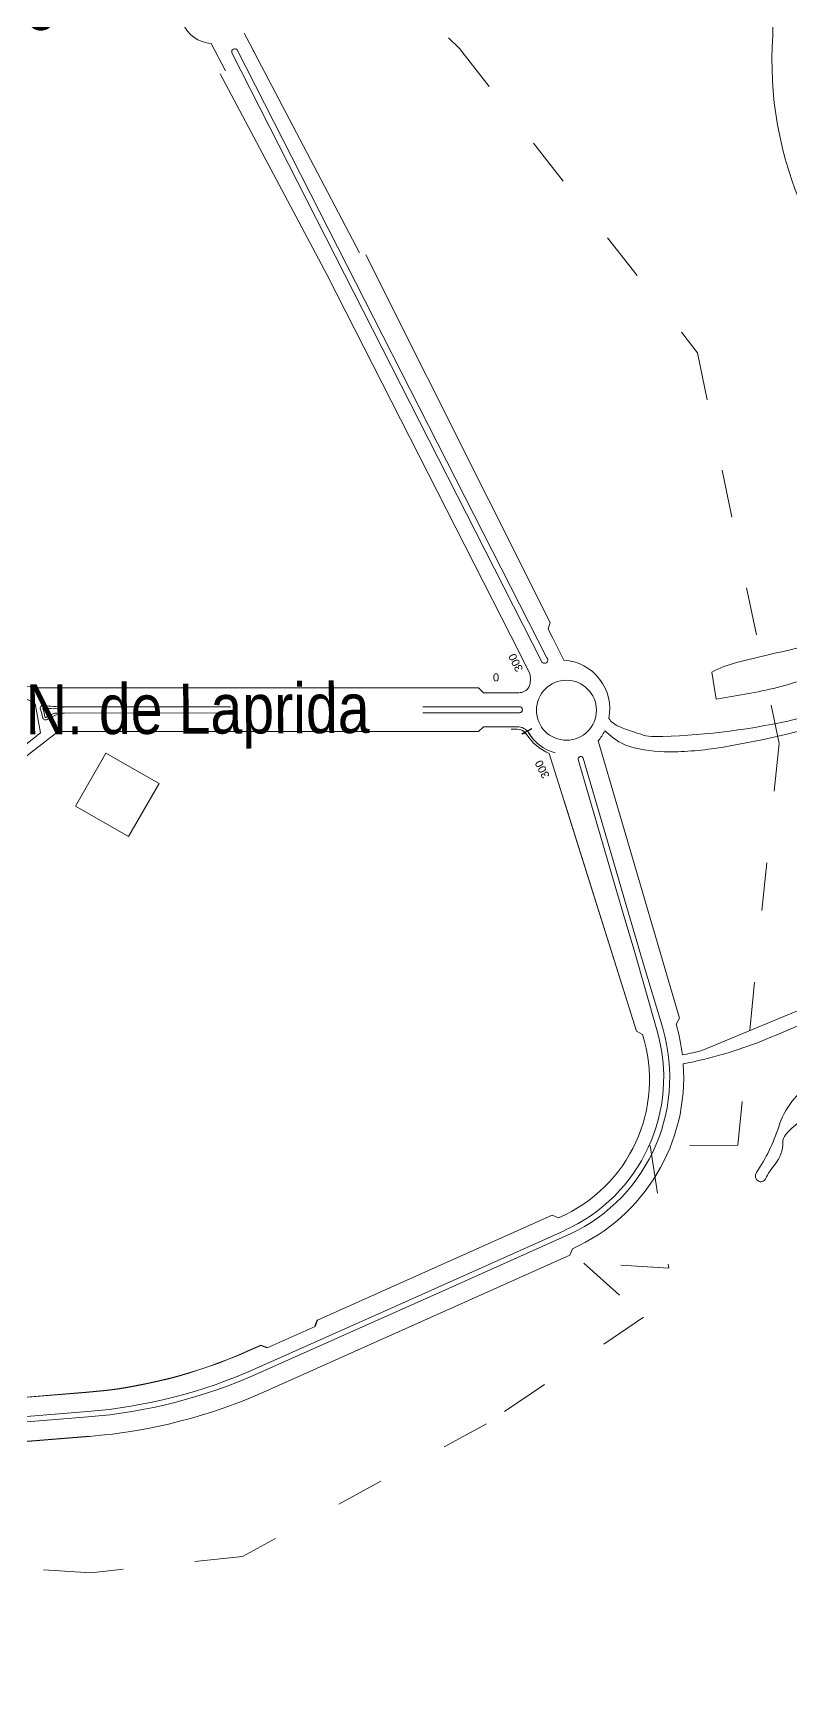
# Model space of a CAD drawing. Header units: millimetres. Extents: x 11558 to 23675, y 49449 to 61482.
# Drawn here: x 20778 to 21157, y 53255 to 54085 of the extents above; entities that cross this region are included whole.
import ezdxf

# ---------------------------------------------------------------- set-up
doc = ezdxf.new("R2010")
doc.units = ezdxf.units.MM
doc.linetypes.add('ACAD_ISO03W100', pattern=[30, 12, -18])
for name, color, linetype in [('0. plano base - nombres calles', 22, 'Continuous'), ('0. Plano Base - PLANO', 254, 'Continuous'), ('0.BARRIOS - DIVISIÓN', 12, 'ACAD_ISO03W100'), ('7. puesta en valor CC la lucila', 212, 'Continuous'), ('numeración', 7, 'Continuous')]:
    doc.layers.add(name, color=color, linetype=linetype)
doc.layers.add('Linea Bicentenario Original', color=7, linetype='Continuous', true_color=0x0000cc, transparency=0.5)
doc.layers.get('7. puesta en valor CC la lucila').off()
doc.styles.get("Standard").update_dxf_attribs({"font": 'arial.ttf'})

# ---------------------------------------------------------------- blocks, each defined once
blk = doc.blocks.new('MANZANAS')
at = {"layer": '0. Plano Base - PLANO', "color": 0, "linetype": 'Continuous', "lineweight": 5}
for p, q in [((5640755.36, 6178771.65, 0.54), (5640765.52, 6178764.56, 0.54)), ((5641031.92, 6178561.53, 0.54), (5640754.38, 6178760.13, 0.54)), ((5640756.1, 6178762.59, 0.54), (5641033.48, 6178564.37, 0.54)), ((5640857.01, 6178700.77, 0), (5640761.2, 6178767.57, 0)), ((5640743.07, 6178759.49, 0.54), (5640755.79, 6178750.61, 0.54)), ((5640754.08, 6178748.15, 0.54), (5640847.53, 6178683.64, 0)), ((5641026.85, 6178580.79, 0), (5640860.31, 6178701.3, 0)), ((5641020.76, 6178559.76, 0.54), (5640847.53, 6178683.64, 0)), ((5641026.85, 6178580.79, 0.54), (5641027.38, 6178577.43, 0.54)), ((5641041.58, 6178567.16, 0), (5641027.38, 6178577.43, 0)), ((5641027.38, 6178577.43, 0.54), (5641031.46, 6178574.49, 0.54)), ((5641029.36, 6178553.54, 0.54), (5641020.76, 6178559.76, 0.54)), ((5640989.79, 6178514.04, 0.54), (5641032.59, 6178536.27, 0.54)), ((5641025.67, 6178540.56, 0.54), (5641013.39, 6178534.19, 0.54)), ((5641029.1, 6178542.34, 0), (5641025.67, 6178540.56, 0)), ((5641028.98, 6178542.28, 0.54), (5641025.67, 6178540.56, 0.54)), ((5641175.33, 6178434.97, 0), (5641075.37, 6178539.28, 0)), ((5641075.37, 6178539.28, 0), (5641175.33, 6178434.97, 0.54)), ((5641010.16, 6178535.21, 0.54), (5640814.53, 6178433.57, 0.54)), ((5641033.98, 6178533.61, 0.54), (5640991.19, 6178511.35, 0.54)), ((5641013.39, 6178534.19, 0.54), (5641010.16, 6178535.21, 0.54)), ((5641010.16, 6178535.21, 0.54), (5641013.39, 6178534.19, 0.54)), ((5641072.81, 6178528.15, 0.54), (5641112.59, 6178486.64, 0.54)), ((5641021.23, 6178519.1, 0.54), (5641033.5, 6178525.48, 0.54)), ((5641033.5, 6178525.48, 0.54), (5641021.23, 6178519.1, 0.54)), ((5641033.5, 6178525.48, 0.54), (5641036.21, 6178526.89, 0.54)), ((5641035.66, 6178526.6, 0), (5641033.64, 6178525.55, 0)), ((5641036.76, 6178525.82, 0.54), (5641034.06, 6178524.41, 0.54)), ((5641159.3, 6178419.31, 0), (5641056.55, 6178522.48, 0)), ((5641117.21, 6178477.91, 0.54), (5641070.8, 6178526.34, 0.54)), ((5640833.81, 6178419.02, 0.54), (5641020.21, 6178515.87, 0.54)), ((5641020.21, 6178515.87, 0.54), (5641021.23, 6178519.1, 0.54)), ((5641021.23, 6178519.1, 0.54), (5641020.21, 6178515.87, 0.54)), ((5641073.69, 6178505.27, 0.54), (5641159.3, 6178419.31, 0.54)), ((5641112.59, 6178486.64, 0.54), (5641123.66, 6178475.08, 0.54)), ((5640828.95, 6178430.47, 0.54), (5640904.51, 6178469.73, 0.54)), ((5641128.28, 6178466.36, 0.54), (5641117.21, 6178477.91, 0.54)), ((5641123.66, 6178475.08, 0.54), (5641145.8, 6178451.98, 0.54)), ((5640905.94, 6178466.99, 0.54), (5640832.38, 6178428.71, 0.54)), ((5641139.63, 6178454.69, 0.54), (5641128.28, 6178466.36, 0.54)), ((5641139.63, 6178454.69, 0.54), (5641168.03, 6178424.66, 0)), ((5641145.8, 6178451.98, 0.54), (5641170.2, 6178426.73, 0.54)), ((5640814.53, 6178433.57, 0.54), (5640751.84, 6178411.04, 0.54)), ((5640830.41, 6178431.05, 0.54), (5640826.44, 6178427.98, 0.54)), ((5640827.87, 6178426.35, 0.54), (5640832.35, 6178428.69, 0.54)), ((5641175.33, 6178434.97, 0.54), (5641175.25, 6178431.57, 0.54)), ((5640859.96, 6178420.44, 0), (5640858.71, 6178389.93, 0)), ((5640890.47, 6178419.2, 0), (5640859.96, 6178420.44, 0)), ((5640833.81, 6178419.02, 0.54), (5640819.62, 6178388.43, 0.54)), ((5640889.23, 6178388.68, 0), (5640890.47, 6178419.2, 0)), ((5641159.3, 6178419.31, 0.54), (5641162.69, 6178419.3, 0.54)), ((5640858.71, 6178389.93, 0), (5640889.23, 6178388.68, 0)), ((5641164.29, 6178318.24, 0.54), (5641084.42, 6178217.73, 0.54)), ((5641116.14, 6178242.3, 0.54), (5641173.26, 6178314.18, 0.54)), ((5641167.67, 6178318.63, 0.54), (5641164.29, 6178318.24, 0.54)), ((5641167.67, 6178318.63, 0), (5641164.3, 6178318.24, 0)), ((5641181.36, 6178304.68, 0.54), (5641077.89, 6178174.24, 0.54)), ((5641173.95, 6178310.7, 0.54), (5641134.12, 6178260.59, 0.54)), ((5641180.98, 6178308.05, 0.54), (5641181.36, 6178304.68, 0.54)), ((5641134.12, 6178260.59, 0.54), (5641070.29, 6178180.27, 0.54)), ((5641116.14, 6178242.3, 0.54), (5641068.18, 6178181.95, 0.54)), ((5641084.8, 6178214.36, 0.54), (5641068.48, 6178193.83, 0.54)), ((5641084.65, 6178214.4, 0.54), (5641084.26, 6178217.78, 0.54)), ((5641084.42, 6178217.73, 0.54), (5641084.8, 6178214.36, 0.54)), ((5641060.59, 6178187.99, 0.54), (5641065.03, 6178193.58, 0.54)), ((5641065.11, 6178193.44, 0.54), (5641060.7, 6178187.89, 0.54)), ((5641065.03, 6178193.58, 0.54), (5641068.41, 6178193.97, 0.54)), ((5641068.48, 6178193.83, 0.54), (5641065.11, 6178193.44, 0.54)), ((5640951.84, 6178103.21, 0.54), (5640998.37, 6178132.37, 0.54)), ((5640998.45, 6178132.24, 0.54), (5640951.97, 6178103.12, 0.54)), ((5640949.9, 6178090.55, 0.54), (5641003.52, 6178124.15, 0.54)), ((5641004.96, 6178121.86, 0.54), (5640951.34, 6178088.27, 0.54)), ((5640963.5, 6178084.62, 0.54), (5641010.03, 6178113.77, 0.54)), ((5641010.11, 6178113.64, 0.54), (5640963.52, 6178084.46, 0.54))]:
    blk.add_line(p, q, dxfattribs=at)
at = {"layer": '0. Plano Base - PLANO', "color": 0, "linetype": 'Continuous', "lineweight": 5, "extrusion": (7.40415e-05, -5.08092e-05, 1)}
for p, q in [((5641042.93, 6178529.33, 0.54), (5641040.58, 6178525.91, 0.54)), ((5641040.83, 6178525.74, 0.54), (5641043.17, 6178529.16, 0.54)), ((5641043.17, 6178529.16, 0.54), (5641042.93, 6178529.33, 0.54)), ((5641039.91, 6178524.94, 0.54), (5641040.58, 6178525.91, 0.54)), ((5641040.16, 6178524.77, 0.54), (5641039.91, 6178524.94, 0.54)), ((5641040.83, 6178525.74, 0.54), (5641040.16, 6178524.77, 0.54)), ((5641040.58, 6178525.91, 0.54), (5641040.58, 6178525.91, 0.54)), ((5641040.83, 6178525.74, 0.54), (5641040.83, 6178525.74, 0.54)), ((5641040.83, 6178525.74, 0.54), (5641040.83, 6178525.74, 0.54))]:
    blk.add_line(p, q, dxfattribs=at)
at = {"layer": '0. Plano Base - PLANO', "color": 0, "linetype": 'Continuous', "lineweight": 5}
for points in [[(5640959.84, 6178931.01, -0.114251), (5640990.28, 6178892.39, 0.123079), (5641044.4, 6178821.88, 0.018355)], [(5641144.33, 6178627.98, 0.006934), (5641118.75, 6178605.89, 0.059536), (5641109.98, 6178596.01), (5641118.05, 6178584.93), (5641130.5, 6178594.4, 0.038279), (5641153.63, 6178614.98, 0.048374)], [(5641249.52, 6178437.16, 0.179352), (5641244.35, 6178409.74, -0.070813), (5641245.04, 6178384.22, 0.423168), (5641247.73, 6178380.94, 0.443622), (5641250.49, 6178383.51, -0.059096), (5641251.4, 6178392.37, 0.182097), (5641249.8, 6178403.75, -0.18726), (5641249.29, 6178407.66, -0.090626), (5641256.8, 6178424.4, 0.080651)], [(5641075, 6178551.68, 0.133208), (5641080.37, 6178550.44, 0.021919), (5641084.28, 6178550.76, 0.011945), (5641093.93, 6178552.22, 0.081275), (5641099.3, 6178554.1, 0.048811), (5641154.86, 6178591.77, 0.057913), (5641192.18, 6178630.91, 0.135924)], [(5641254.05, 6178492.07, -0.027599), (5641217.23, 6178444.05, -0.049966), (5641187.5, 6178415.71, -0.049966)], [(5641075.99, 6178545.24), (5641079.86, 6178544.36, 0.119024), (5641092.96, 6178544.53, 0.064435), (5641111.67, 6178551.96, 0.037501), (5641134.39, 6178566.9, 0.034297), (5641187.93, 6178614.37, 0.106279)], [(5641233.56, 6178474.52), (5641193.31, 6178426.45, -0.030412), (5641185.08, 6178419.44, -0.030412)]]:
    blk.add_lwpolyline(points, format="xyb", dxfattribs=at)
for centre, radius in [((5641054.25, 6178545.56, 0.54), 15), ((5641054.25, 6178545.56, 0.01), 15), ((5641041.3, 6178525.6, -0.04), 0.125)]:
    blk.add_circle(centre, radius, dxfattribs=at)
for centre, radius, start, end in [((5640736.39, 6178774.59, 0.54), 16.52, 229.85189, 293.88191), ((5640755.46, 6178761.21, 0.54), 1.52, 65.02976, 224.92082), ((5641051.51, 6178544.78, 0), 24.49, 16.36199, 113.91783), ((5641032.97, 6178562.8, 0.54), 1.65, 230.25315, 72.06538), ((5641021.63, 6178546.08, 0.01), 10.74, 6.06746, 43.96483), ((5641026.33, 6178547.67, 0.01), 6, 297.45493, 355.68636), ((5641051.51, 6178544.78, 0), 24.49, 347.02181, 1.09492), ((5641033.29, 6178534.94, 0.01), 1.5, 26.86562, 117.45493), ((5641033.29, 6178534.94, 0.54), 1.5, 297.44777, 117.45953), ((5641033.29, 6178534.94, 0.01), 1.5, 297.45493, 26.86562), ((5641039.41, 6178520.93, 0.54), 6.76, 60.21288, 118.2251), ((5641071.92, 6178527.12, 0.54), 1.36, 49.14831, 214.96256), ((5641039.41, 6178520.93, 0.54), 5.56, 60.59542, 118.35973), ((5641054.25, 6178545.56, 0.54), 23.2, 238.52998, 275.69732), ((5641054.25, 6178545.56, 0.01), 22, 238.08326, 282.59061), ((5641054.25, 6178545.56, 0.54), 22, 238.52998, 282.5903), ((5640801.97, 6178484.49, 0.54), 60.38, 288.69335, 297.99428), ((5640843.65, 6178412.18, 0.54), 20, 124.29815, 151.07187), ((5641107.39, 6178366.54, 0.54), 94, 34.25149, 43.77995), ((5641107.39, 6178366.54, 0), 94, 34.25088, 43.77923), ((5640821.83, 6178425.88, 0.54), 1.5, 109.76319, 228.91463), ((5640808.49, 6178410.65, 0.54), 18.75, 35.65599, 48.78186), ((5640821.83, 6178425.88, 0.54), 0.3, 111.05171, 228.91847), ((5640809.01, 6178411.18, 0.54), 19.2, 35.78219, 48.91847), ((5640799.26, 6178491.55, 0.54), 69.14, 288.9567, 293.14673), ((5640824.83, 6178422.58, 0.54), 1.5, 222.21893, 331.07187), ((5640824.83, 6178422.58, 0.54), 0.3, 215.78219, 331.07187), ((5640843.65, 6178412.18, 0.54), 21.2, 138.08766, 151.07187), ((5641107.39, 6178366.54, 0), 84, 321.52591, 43.77923), ((5641107.61, 6178366.63, 0.54), 86.77, 319.86117, 43.83647), ((5641109.6, 6178366.22, 0.54), 75.08, 320.66694, 44.99369), ((5641107.39, 6178366.54, 0), 94, 321.52591, 31.54087), ((5641107.39, 6178366.54, 0.54), 94, 321.52457, 31.54142), ((5640867.28, 6178341.61, 0.54), 246.91, 302.06772, 321.5256), ((5640867.28, 6178341.61, 0.54), 247.06, 302.06772, 321.5256), ((5640867.28, 6178341.61, 0.54), 256.61, 302.06772, 321.5256), ((5640867.28, 6178341.61, 0.54), 259.31, 302.06772, 321.5256), ((5640867.23, 6178341.67, 0.54), 269.1, 302.07086, 321.52245)]:
    blk.add_arc(centre, radius, start, end, dxfattribs=at)

msp = doc.modelspace()

# ---------------------------------------------------------------- linework, layer by layer
at = {"layer": '0.BARRIOS - DIVISIÓN', "color": 14, "lineweight": 18, "ltscale": 2}
msp.add_lwpolyline([(20943.35, 54124.54), (20991.45, 54076.89), (21110.31, 53924.83), (21151.12, 53729.59), (21130.48, 53528.7), (21086.72, 53528.56), (21095.94, 53467.32), (21053.54, 53469.87), (21083.42, 53442.8), (21004.87, 53389.43), (20882.96, 53323.26), (20807.38, 53315.04), (20745.7, 53319.03), (20736.6, 53255.76), (20684.17, 53255.05), (20597.49, 53332.19), (20473.73, 53340.68), (20435.47, 53354.46), (20365.68, 53329.77), (20331.27, 53331.4), (20188.87, 53326.92), (20104.45, 53325.35), (19550.03, 53389.45)], dxfattribs=at)
at = {"layer": 'Linea Bicentenario Original', "color": 165, "lineweight": 15, "true_color": 0x5e67af}
msp.add_lwpolyline([(20763.87, 53720.35), (20781.95, 53734.94), (20779.29, 53749.36), (20767.19, 53756.15)], dxfattribs=at)

# ---------------------------------------------------------------- block references
at = {"layer": '0. Plano Base - PLANO', "color": 28, "lineweight": 5, "true_color": 0x0d0d0d, "rotation": 332.5463477508169}
msp.add_blockref('MANZANAS', (-7833237.48, -2828296.13), dxfattribs=at)
at = {"layer": '7. puesta en valor CC la lucila', "color": 250, "lineweight": 30, "rotation": 332.5463477508169}
msp.add_blockref('MANZANAS', (-7833237.48, -2828296.13), dxfattribs=at)

# ---------------------------------------------------------------- texts
at = {"layer": '0. plano base - nombres calles', "color": 250, "lineweight": 15, "true_color": 0x1a1a1a, "char_height": 25, "attachment_point": 1}
for s, insert, rotation in [('{\\fArial Narrow|b0|i0|c0|p34;Gral. Juan Lavalle}', (20558.8, 54107.03), 1.07441), ('{\\fArial Narrow|b0|i0|c0|p34;Francisco N. de Laprida}', (20642.42, 53758.53), 0.24932)]:
    msp.add_mtext_dynamic_manual_height_columns(s, width=329.255, gutter_width=12.5, heights=[0], dxfattribs=dict(at, insert=insert, rotation=rotation))
at = {"layer": 'numeración', "color": 251, "true_color": 0x606162, "char_height": 4, "attachment_point": 1}
for s, insert, rotation in [('300', (21019.76, 53764.87), 116.68863), ('0', (21008.09, 53764.58), 0.32563), ('300', (21033, 53711.56), 116.68863)]:
    msp.add_mtext_dynamic_manual_height_columns(s, width=16.0314, gutter_width=12.5, heights=[0], dxfattribs=dict(at, insert=insert, rotation=rotation))

doc.saveas('drawing.dxf')
